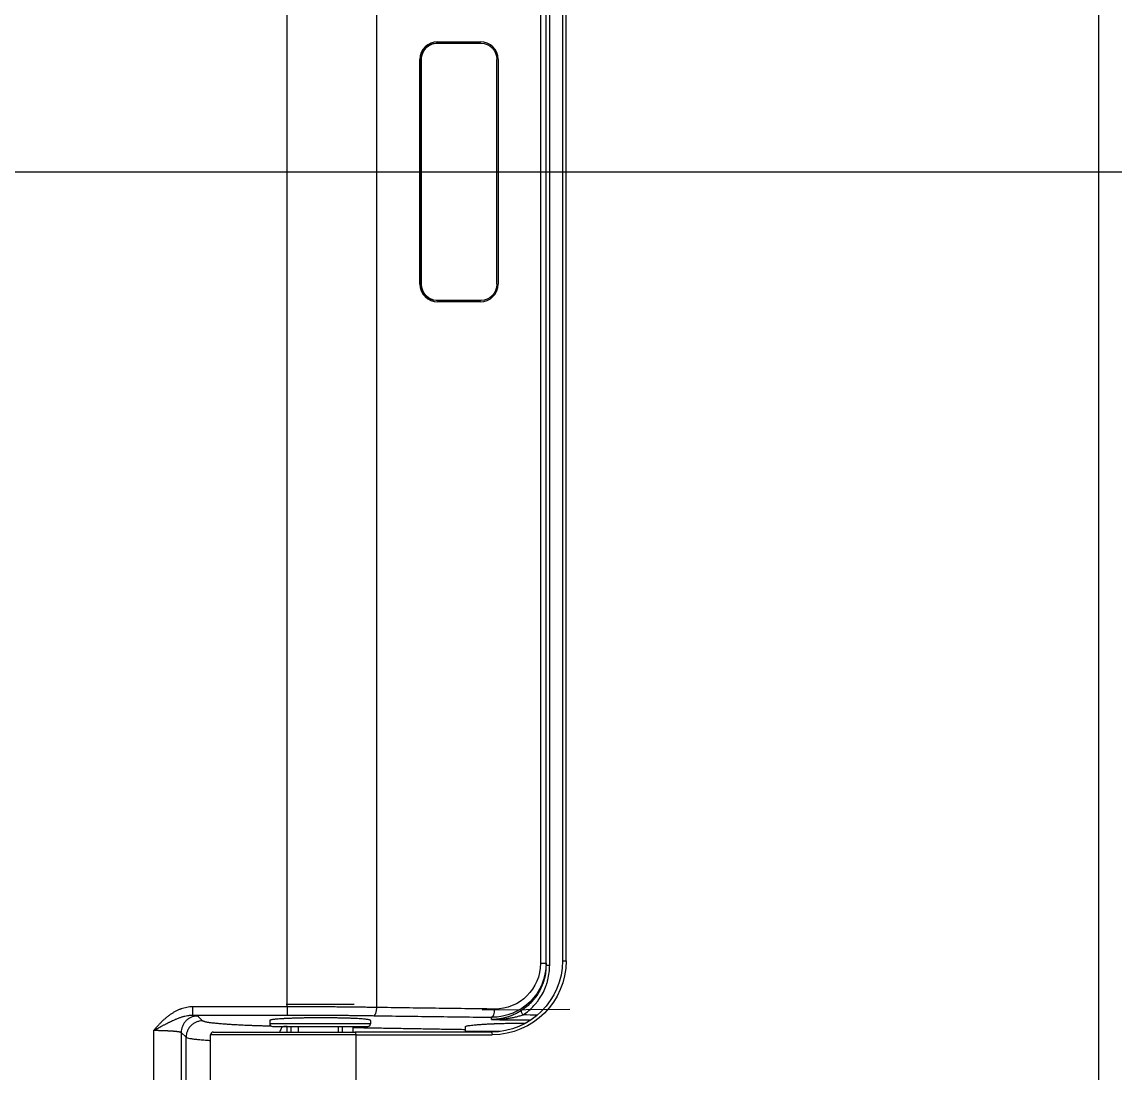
# Model space of a CAD drawing. Header units: millimetres. Extents: x -33000 to 294000, y 0 to 42408.
# Drawn here: x 56845.8 to 57045.4, y 13580 to 13772 of the extents above; entities that cross this region are included whole.
import ezdxf

# ---------------------------------------------------------------- set-up
doc = ezdxf.new("R2010")
doc.units = ezdxf.units.MM
doc.header["$LTSCALE"] = 50
doc.linetypes.add('DASHDOT', pattern=[22, 20, -1, 0, -1])
doc.layers.add('arch', color=8, linetype='Continuous')

msp = doc.modelspace()

# ---------------------------------------------------------------- linework, layer by layer
at = {"layer": 'arch', "linetype": 'Continuous'}
for p, q in [((56940.48, 13889.16), (56940.48, 13600.05)), ((56941.49, 13600.05), (56941.49, 13889.16)), ((56942.16, 13599.7), (56942.16, 13889.51)), ((56944.49, 13888.71), (56944.49, 13600.5)), ((56945.15, 13600.5), (56945.15, 13888.71)), ((56921.71, 13768.36), (56929.51, 13768.36)), ((56921.61, 13768.11), (56921.45, 13768.11)), ((56921.61, 13768.11), (56929.65, 13768.11)), ((56918.46, 13724.11), (56918.46, 13765.11)), ((56918.61, 13724.11), (56918.61, 13765.11)), ((56918.78, 13765.11), (56918.61, 13765.11)), ((56918.78, 13724.11), (56918.78, 13765.11)), ((56932.48, 13765.11), (56932.48, 13724.11)), ((56932.76, 13765.11), (56932.76, 13724.11)), ((56918.78, 13724.11), (56918.61, 13724.11)), ((56921.61, 13721.11), (56921.45, 13721.11)), ((56929.65, 13721.11), (56921.61, 13721.11)), ((56929.51, 13720.86), (56921.71, 13720.86)), ((56940.48, 13600.05), (56941.49, 13600.05)), ((56941.49, 13599.7), (56941.49, 13600.05)), ((56941.49, 13599.7), (56942.16, 13599.7)), ((56944.49, 13600.5), (56945.15, 13600.5)), ((56894.05, 13592.61), (56906.45, 13592.62)), ((56945.82, 13591.6), (56929.82, 13591.51)), ((56891.05, 13589.61), (56891.05, 13589.01)), ((56909.45, 13589.01), (56891.05, 13589.01)), ((56909.45, 13589.63), (56909.45, 13589.01)), ((56874.89, 13587.43), (56875.79, 13586.55)), ((56874.89, 13587.43), (56874.89, 13552.78)), ((56880.25, 13551.29), (56880.25, 13587)), ((56906.77, 13587), (56880.25, 13587)), ((56880.75, 13587.5), (56906.6, 13587.5)), ((56891.55, 13588.51), (56908.95, 13588.51)), ((56894.25, 13587.5), (56894.25, 13588.51)), ((56894.89, 13588.5), (56894.89, 13587.5)), ((56896.25, 13588.5), (56896.25, 13587.5)), ((56903.53, 13588.5), (56903.53, 13587.5)), ((56904.25, 13588.5), (56904.25, 13587.5)), ((56906.25, 13588.51), (56906.25, 13587.5)), ((56931.49, 13587.5), (56906.6, 13587.5)), ((56906.77, 13587), (56931.65, 13587)), ((56926.82, 13587.61), (56926.82, 13588.49)), ((56933.11, 13587.61), (56926.82, 13587.61)), ((56875.79, 13551.9), (56875.79, 13586.55))]:
    msp.add_line(p, q, dxfattribs=at)
at = {"layer": 'arch', "linetype": 'DASHDOT'}
msp.add_line((56676.24, 13744.6), (57404.31, 13744.6), dxfattribs=at)
at = {"layer": 'arch', "linetype": 'Continuous'}
for centre, radius, start, end in [((56921.71, 13765.11), 3.25, 90, 180), ((56929.51, 13765.11), 3.25, 0, 90), ((56921.71, 13724.11), 3.25, 180, 270), ((56929.51, 13724.11), 3.25, 270, 0), ((56891.55, 13589.01), 0.5, 180, 270), ((56908.95, 13589.01), 0.5, 270, 0), ((56880.75, 13587), 0.5, 90, 180), ((56927.32, 13587.61), 0.5, 180, 191.6915)]:
    msp.add_arc(centre, radius, start, end, dxfattribs=at)
at = {"layer": 'arch', "linetype": 'Continuous', "extrusion": (0, 0, -1)}
for centre, major_axis, ratio, start_param, end_param in [((56921.45, 13765.11, 0), (0, 3), 0.945376, 4.712389, 6.283185), ((56921.61, 13765.11, 0), (0, -3), 0.945376, 1.570796, 3.141593), ((56929.65, 13765.11, 0), (0, -3), 0.945376, 3.141593, 4.712389), ((56921.45, 13724.11, 0), (0, 3), 0.945376, 3.141593, 4.712389), ((56921.61, 13724.11, 0), (0, -3), 0.945376, 0, 1.570796), ((56929.65, 13724.11, 0), (0, -3), 0.945376, 4.712389, 6.283185), ((56931.49, 13600.5, 0), (13, 0), 1, 0, 1.570796), ((56931.49, 13600.21, 0), (6.87, -7.39), 0.984124, 5.469289, 7.032689), ((56931.65, 13600.5, 0), (13.5, 0), 1, 0, 1.570796), ((56931.98, 13600.21, 0), (5.8, -6.33), 0.981335, 5.463069, 7.026469), ((56931.56, 13591.7, 0), (0.02, 1.5), 0.325964, 1.567085, 3.083985), ((56937.58, 13590.62, 0), (0.544, -0.839), 0.254745, 1.734631, 3.094705), ((56906.6, 13587, 0), (0, 0.5), 0.325982, 0, 1.570796), ((56931.49, 13587, 0), (0, 0.5), 0.325982, 0, 1.570796)]:
    msp.add_ellipse(centre, major_axis=major_axis, ratio=ratio, start_param=start_param, end_param=end_param, dxfattribs=at)
at = {"layer": 'arch', "linetype": 'Continuous'}
for points, degree in [([(57042.43, 13549.42, 0), (57042.43, 13679.54, 0), (57042.43, 13809.67, 0), (57042.43, 13939.8, 0)], 3), ([(56894.23, 13592.1, 0), (56894.23, 13897.11, 0)], 1), ([(56910.53, 13897.22, 0), (56910.53, 13591.99, 0)], 1), ([(56894.23, 13592.1, 0), (56888.48, 13592.09, 0), (56882.73, 13592.09, 0), (56876.98, 13592.09, 0)], 3), ([(56876.97, 13590.6, 0), (56882.73, 13590.59, 0), (56888.48, 13590.59, 0), (56894.23, 13590.6, 0)], 3), ([(56931.56, 13589.82, 0), (56931.56, 13589.95, 0), (56931.57, 13590.07, 0), (56931.57, 13590.2, 0)], 3), ([(56931.56, 13589.77, 0), (56931.56, 13589.79, 0), (56931.56, 13589.8, 0), (56931.56, 13589.82, 0)], 3), ([(56939.86, 13590.6, 0), (56939, 13590.61, 0), (56938.14, 13590.61, 0), (56937.29, 13590.62, 0)], 3), ([(56869.9, 13553.07, 0), (56869.9, 13564.65, 0), (56869.9, 13576.24, 0), (56869.9, 13587.82, 0)], 3), ([(56894.25, 13588.49, 0), (56894.06, 13588.5, 0), (56893.87, 13588.5, 0), (56893.68, 13588.5, 0)], 3), ([(56906.77, 13587, 0), (56906.77, 13575.24, 0), (56906.77, 13563.47, 0), (56906.77, 13551.71, 0)], 3)]:
    msp.add_open_spline(points, degree=degree, dxfattribs=at)
for points, knots in [([(56941.49, 13599.7, 0), (56941.49, 13599.29, 0), (56941.47, 13598.87, 0), (56941.36, 13598.05, 0), (56941.29, 13597.65, 0), (56941.14, 13597.05, 0), (56941.08, 13596.85, 0), (56941, 13596.6, 0), (56940.98, 13596.55, 0), (56940.95, 13596.46, 0), (56940.9, 13596.31, 0), (56940.84, 13596.16, 0), (56940.65, 13595.68, 0), (56940.48, 13595.32, 0), (56940.09, 13594.6, 0), (56939.87, 13594.26, 0), (56939.61, 13593.89, 0), (56939.58, 13593.84, 0), (56939.51, 13593.76, 0), (56939.48, 13593.72, 0), (56939.39, 13593.6, 0), (56939.33, 13593.52, 0), (56939.13, 13593.29, 0), (56939, 13593.14, 0), (56938.59, 13592.7, 0), (56938.3, 13592.42, 0), (56937.69, 13591.91, 0), (56937.37, 13591.67, 0), (56937.03, 13591.45, 0)], [0, 0, 0, 0, 0.125, 0.125, 0.25, 0.25, 0.3125, 0.3125, 0.328125, 0.328125, 0.34375, 0.375, 0.375, 0.5, 0.5, 0.625, 0.625, 0.640625, 0.640625, 0.65625, 0.65625, 0.6875, 0.6875, 0.75, 0.75, 0.875, 0.875, 1, 1, 1, 1]), ([(56937.29, 13590.62, 0), (56937.66, 13590.86, 0), (56938.01, 13591.13, 0), (56938.68, 13591.7, 0), (56939, 13592, 0), (56939.44, 13592.49, 0), (56939.59, 13592.65, 0), (56939.8, 13592.91, 0), (56939.87, 13593, 0), (56939.97, 13593.13, 0), (56940.01, 13593.18, 0), (56940.07, 13593.27, 0), (56940.1, 13593.32, 0), (56940.4, 13593.73, 0), (56940.63, 13594.1, 0), (56941.06, 13594.89, 0), (56941.25, 13595.3, 0), (56941.45, 13595.82, 0), (56941.51, 13595.98, 0), (56941.57, 13596.14, 0), (56941.6, 13596.25, 0), (56941.62, 13596.3, 0), (56941.71, 13596.58, 0), (56941.77, 13596.79, 0), (56941.93, 13597.45, 0), (56942.02, 13597.9, 0), (56942.13, 13598.79, 0), (56942.16, 13599.25, 0), (56942.16, 13599.7, 0)], [0, 0, 0, 0, 0.125, 0.125, 0.25, 0.25, 0.3125, 0.3125, 0.34375, 0.34375, 0.359375, 0.359375, 0.375, 0.375, 0.5, 0.5, 0.625, 0.625, 0.65625, 0.671875, 0.671875, 0.6875, 0.6875, 0.75, 0.75, 0.875, 0.875, 1, 1, 1, 1]), ([(56876.98, 13592.09, 0), (56876.8, 13592.09, 0), (56876.62, 13592.09, 0), (56876.27, 13592.06, 0), (56876.09, 13592.03, 0), (56875.74, 13591.97, 0), (56875.57, 13591.93, 0), (56875.23, 13591.84, 0), (56875.06, 13591.79, 0), (56874.85, 13591.71, 0), (56874.8, 13591.7, 0), (56874.72, 13591.67, 0), (56874.59, 13591.62, 0), (56874.47, 13591.57, 0), (56874.23, 13591.46, 0), (56874.07, 13591.38, 0), (56873.75, 13591.22, 0), (56873.6, 13591.13, 0), (56873.3, 13590.95, 0), (56873.15, 13590.85, 0), (56872.85, 13590.65, 0), (56872.71, 13590.55, 0), (56872.5, 13590.39, 0), (56872.42, 13590.33, 0), (56872.28, 13590.22, 0), (56872.22, 13590.17, 0), (56872.01, 13590, 0), (56871.88, 13589.88, 0), (56871.61, 13589.64, 0), (56871.48, 13589.52, 0), (56871.22, 13589.27, 0), (56871.1, 13589.14, 0), (56870.85, 13588.88, 0), (56870.73, 13588.75, 0), (56870.49, 13588.49, 0), (56870.37, 13588.36, 0), (56870.19, 13588.16, 0), (56870.13, 13588.09, 0), (56870.04, 13587.99, 0), (56870.01, 13587.96, 0), (56869.97, 13587.91, 0), (56869.95, 13587.89, 0), (56869.93, 13587.86, 0), (56869.92, 13587.86, 0), (56869.91, 13587.84, 0), (56869.91, 13587.84, 0), (56869.9, 13587.84, 0), (56869.9, 13587.83, 0), (56869.9, 13587.83, 0), (56869.9, 13587.83, 0), (56869.9, 13587.83, 0), (56869.9, 13587.83, 0), (56869.9, 13587.83, 0), (56869.9, 13587.83, 0), (56869.9, 13587.83, 0), (56869.9, 13587.82, 0), (56869.9, 13587.82, 0)], [0, 0, 0, 0, 0.0625, 0.0625, 0.125, 0.125, 0.1875, 0.1875, 0.25, 0.25, 0.265625, 0.265625, 0.28125, 0.3125, 0.3125, 0.375, 0.375, 0.4375, 0.4375, 0.5, 0.5, 0.5625, 0.5625, 0.59375, 0.59375, 0.625, 0.625, 0.6875, 0.6875, 0.75, 0.75, 0.8125, 0.8125, 0.875, 0.875, 0.9375, 0.9375, 0.96875, 0.96875, 0.984375, 0.984375, 0.992188, 0.992188, 0.996094, 0.996094, 0.998047, 0.998047, 0.998291, 0.998413, 0.998413, 0.998444, 0.998444, 0.998474, 0.998535, 0.999023, 1, 1, 1, 1]), ([(56876.98, 13592.09, 0), (56876.98, 13592, 0), (56876.98, 13591.9, 0), (56876.98, 13591.72, 0), (56876.98, 13591.63, 0), (56876.98, 13591.45, 0), (56876.98, 13591.36, 0), (56876.98, 13591.2, 0), (56876.98, 13591.13, 0), (56876.98, 13590.99, 0), (56876.98, 13590.93, 0), (56876.98, 13590.82, 0), (56876.98, 13590.77, 0), (56876.98, 13590.69, 0), (56876.98, 13590.66, 0), (56876.98, 13590.61, 0), (56876.98, 13590.6, 0), (56876.98, 13590.6, 0)], [0, 0, 0, 0, 0.125, 0.125, 0.25, 0.25, 0.375, 0.375, 0.5, 0.5, 0.625, 0.625, 0.75, 0.75, 0.875, 0.875, 1, 1, 1, 1]), ([(56894.23, 13592.1, 0), (56894.23, 13592, 0), (56894.23, 13591.91, 0), (56894.23, 13591.72, 0), (56894.23, 13591.63, 0), (56894.23, 13591.45, 0), (56894.23, 13591.37, 0), (56894.23, 13591.21, 0), (56894.23, 13591.13, 0), (56894.23, 13590.99, 0), (56894.23, 13590.93, 0), (56894.23, 13590.82, 0), (56894.23, 13590.77, 0), (56894.23, 13590.69, 0), (56894.23, 13590.66, 0), (56894.23, 13590.62, 0), (56894.23, 13590.6, 0), (56894.23, 13590.6, 0)], [0, 0, 0, 0, 0.125, 0.125, 0.25, 0.25, 0.375, 0.375, 0.5, 0.5, 0.625, 0.625, 0.75, 0.75, 0.875, 0.875, 1, 1, 1, 1]), ([(56910.53, 13591.99, 0), (56910.2, 13591.99, 0), (56909.55, 13592, 0), (56908.89, 13592.01, 0), (56908.23, 13592.02, 0), (56907.9, 13592.02, 0), (56907.24, 13592.03, 0), (56906.91, 13592.04, 0), (56906.24, 13592.04, 0), (56905.91, 13592.05, 0), (56905.23, 13592.06, 0), (56904.9, 13592.06, 0), (56904.39, 13592.06, 0), (56904.22, 13592.07, 0), (56903.88, 13592.07, 0), (56903.71, 13592.07, 0), (56903.2, 13592.07, 0), (56902.86, 13592.08, 0), (56902.18, 13592.08, 0), (56901.84, 13592.08, 0), (56901.15, 13592.09, 0), (56900.81, 13592.09, 0), (56900.12, 13592.09, 0), (56899.77, 13592.09, 0), (56899.26, 13592.09, 0), (56899.08, 13592.09, 0), (56898.74, 13592.09, 0), (56898.56, 13592.09, 0), (56898.04, 13592.1, 0), (56897.7, 13592.1, 0), (56897, 13592.1, 0), (56896.66, 13592.1, 0), (56895.97, 13592.1, 0), (56895.27, 13592.1, 0), (56894.58, 13592.1, 0), (56894.23, 13592.1, 0)], [0, 0, 0, 0, 0.0625, 0.125, 0.125, 0.1875, 0.1875, 0.25, 0.25, 0.3125, 0.3125, 0.375, 0.375, 0.40625, 0.40625, 0.4375, 0.4375, 0.5, 0.5, 0.5625, 0.5625, 0.625, 0.625, 0.6875, 0.6875, 0.71875, 0.71875, 0.75, 0.75, 0.8125, 0.8125, 0.875, 0.875, 0.9375, 1, 1, 1, 1]), ([(56910.53, 13591.99, 0), (56910.53, 13591.89, 0), (56910.53, 13591.8, 0), (56910.51, 13591.61, 0), (56910.5, 13591.52, 0), (56910.48, 13591.34, 0), (56910.46, 13591.26, 0), (56910.42, 13591.1, 0), (56910.4, 13591.02, 0), (56910.36, 13590.88, 0), (56910.34, 13590.82, 0), (56910.28, 13590.71, 0), (56910.26, 13590.66, 0), (56910.2, 13590.58, 0), (56910.17, 13590.55, 0), (56910.11, 13590.51, 0), (56910.08, 13590.49, 0), (56910.05, 13590.49, 0)], [0, 0, 0, 0, 0.125, 0.125, 0.25, 0.25, 0.375, 0.375, 0.5, 0.5, 0.625, 0.625, 0.75, 0.75, 0.875, 0.875, 1, 1, 1, 1]), ([(56932.05, 13591.7, 0), (56928.46, 13591.74, 0), (56924.87, 13591.78, 0), (56917.7, 13591.88, 0), (56914.12, 13591.93, 0), (56910.53, 13591.99, 0)], [0, 0, 0, 0, 0.5, 0.5, 1, 1, 1, 1]), ([(56937.03, 13591.45, 0), (56936.93, 13591.39, 0), (56936.83, 13591.33, 0), (56936.63, 13591.2, 0), (56936.52, 13591.14, 0), (56936.21, 13590.97, 0), (56936, 13590.86, 0), (56935.67, 13590.7, 0), (56935.56, 13590.65, 0), (56935.33, 13590.56, 0), (56935.22, 13590.51, 0), (56934.87, 13590.38, 0), (56934.64, 13590.3, 0), (56934.18, 13590.16, 0), (56933.95, 13590.09, 0), (56933.48, 13589.98, 0), (56933.24, 13589.94, 0), (56932.88, 13589.88, 0), (56932.76, 13589.86, 0), (56932.58, 13589.84, 0), (56932.52, 13589.83, 0), (56932.4, 13589.82, 0), (56932.34, 13589.81, 0), (56932.16, 13589.8, 0), (56932.04, 13589.79, 0), (56931.86, 13589.78, 0), (56931.8, 13589.78, 0), (56931.71, 13589.77, 0), (56931.68, 13589.77, 0), (56931.64, 13589.77, 0), (56931.62, 13589.77, 0), (56931.6, 13589.77, 0), (56931.59, 13589.77, 0), (56931.58, 13589.77, 0), (56931.58, 13589.77, 0), (56931.58, 13589.77, 0), (56931.58, 13589.77, 0), (56931.58, 13589.77, 0), (56931.58, 13589.77, 0), (56931.57, 13589.77, 0), (56931.57, 13589.77, 0), (56931.56, 13589.77, 0), (56931.56, 13589.77, 0)], [0, 0, 0, 0, 0.0625, 0.0625, 0.125, 0.125, 0.25, 0.25, 0.3125, 0.3125, 0.375, 0.375, 0.5, 0.5, 0.625, 0.625, 0.75, 0.75, 0.8125, 0.8125, 0.84375, 0.84375, 0.875, 0.875, 0.9375, 0.9375, 0.96875, 0.96875, 0.984375, 0.984375, 0.992188, 0.992188, 0.996094, 0.996094, 0.996338, 0.996338, 0.996582, 0.996582, 0.99707, 0.998047, 0.998047, 1, 1, 1, 1]), ([(56869.9, 13587.82, 0), (56869.9, 13587.82, 0), (56869.9, 13587.83, 0), (56869.9, 13587.83, 0), (56869.91, 13587.83, 0), (56869.91, 13587.83, 0), (56869.91, 13587.83, 0), (56869.91, 13587.83, 0), (56869.91, 13587.83, 0), (56869.92, 13587.84, 0), (56869.93, 13587.84, 0), (56869.94, 13587.85, 0), (56869.97, 13587.86, 0), (56869.99, 13587.87, 0), (56870.04, 13587.9, 0), (56870.08, 13587.92, 0), (56870.18, 13587.97, 0), (56870.26, 13588.01, 0), (56870.47, 13588.13, 0), (56870.62, 13588.2, 0), (56870.9, 13588.35, 0), (56871.05, 13588.43, 0), (56871.26, 13588.54, 0), (56871.33, 13588.58, 0), (56871.48, 13588.66, 0), (56871.55, 13588.69, 0), (56871.69, 13588.77, 0), (56871.76, 13588.81, 0), (56871.91, 13588.88, 0), (56871.98, 13588.91, 0), (56872.19, 13589.02, 0), (56872.34, 13589.1, 0), (56872.55, 13589.2, 0), (56872.62, 13589.24, 0), (56872.76, 13589.31, 0), (56872.84, 13589.34, 0), (56873.05, 13589.45, 0), (56873.19, 13589.52, 0), (56873.48, 13589.65, 0), (56873.63, 13589.72, 0), (56873.84, 13589.81, 0), (56873.92, 13589.84, 0), (56874.06, 13589.91, 0), (56874.13, 13589.94, 0), (56874.35, 13590.03, 0), (56874.5, 13590.08, 0), (56874.72, 13590.17, 0), (56874.8, 13590.19, 0), (56874.95, 13590.24, 0), (56875.02, 13590.27, 0), (56875.17, 13590.32, 0), (56875.25, 13590.34, 0), (56875.4, 13590.38, 0), (56875.48, 13590.4, 0), (56875.71, 13590.46, 0), (56875.87, 13590.49, 0), (56876.1, 13590.53, 0), (56876.18, 13590.54, 0), (56876.34, 13590.56, 0), (56876.42, 13590.57, 0), (56876.65, 13590.59, 0), (56876.81, 13590.6, 0), (56876.98, 13590.6, 0)], [0, 0, 0, 0, 0.000977, 0.001465, 0.001709, 0.001709, 0.001831, 0.001831, 0.001953, 0.003906, 0.003906, 0.007812, 0.007812, 0.015625, 0.015625, 0.03125, 0.03125, 0.0625, 0.0625, 0.125, 0.125, 0.1875, 0.1875, 0.21875, 0.21875, 0.25, 0.25, 0.28125, 0.28125, 0.3125, 0.3125, 0.375, 0.375, 0.40625, 0.40625, 0.4375, 0.4375, 0.5, 0.5, 0.5625, 0.5625, 0.59375, 0.59375, 0.625, 0.625, 0.6875, 0.6875, 0.71875, 0.71875, 0.75, 0.75, 0.78125, 0.78125, 0.8125, 0.8125, 0.875, 0.875, 0.90625, 0.90625, 0.9375, 0.9375, 1, 1, 1, 1]), ([(56877.89, 13590.42, 0), (56877.71, 13590.42, 0), (56877.53, 13590.41, 0), (56877.16, 13590.34, 0), (56876.97, 13590.29, 0), (56876.6, 13590.14, 0), (56876.42, 13590.05, 0), (56876.08, 13589.82, 0), (56875.92, 13589.69, 0), (56875.62, 13589.4, 0), (56875.49, 13589.24, 0), (56875.27, 13588.9, 0), (56875.18, 13588.71, 0), (56874.96, 13588.16, 0), (56874.89, 13587.78, 0), (56874.89, 13587.43, 0)], [0, 0, 0, 0, 0.125, 0.125, 0.25, 0.25, 0.375, 0.375, 0.5, 0.5, 0.625, 0.625, 0.75, 0.75, 1, 1, 1, 1]), ([(56878.78, 13589.54, 0), (56878.59, 13589.54, 0), (56878.39, 13589.52, 0), (56878.01, 13589.45, 0), (56877.82, 13589.39, 0), (56877.46, 13589.24, 0), (56877.28, 13589.14, 0), (56876.96, 13588.93, 0), (56876.81, 13588.8, 0), (56876.53, 13588.52, 0), (56876.4, 13588.37, 0), (56876.18, 13588.05, 0), (56876.09, 13587.87, 0), (56875.94, 13587.51, 0), (56875.88, 13587.32, 0), (56875.81, 13586.94, 0), (56875.79, 13586.74, 0), (56875.79, 13586.55, 0)], [0, 0, 0, 0, 0.125, 0.125, 0.25, 0.25, 0.375, 0.375, 0.5, 0.5, 0.625, 0.625, 0.75, 0.75, 0.875, 0.875, 1, 1, 1, 1]), ([(56876.98, 13590.6, 0), (56876.98, 13590.6, 0), (56877, 13590.59, 0), (56877.01, 13590.59, 0), (56877.03, 13590.59, 0), (56877.05, 13590.59, 0), (56877.07, 13590.59, 0), (56877.09, 13590.58, 0), (56877.11, 13590.58, 0), (56877.13, 13590.58, 0), (56877.15, 13590.58, 0), (56877.17, 13590.58, 0), (56877.19, 13590.57, 0), (56877.21, 13590.57, 0), (56877.23, 13590.57, 0), (56877.24, 13590.57, 0), (56877.26, 13590.56, 0), (56877.28, 13590.56, 0), (56877.3, 13590.56, 0), (56877.32, 13590.56, 0), (56877.33, 13590.56, 0), (56877.35, 13590.55, 0), (56877.37, 13590.55, 0), (56877.39, 13590.55, 0), (56877.4, 13590.55, 0), (56877.42, 13590.54, 0), (56877.44, 13590.54, 0), (56877.45, 13590.54, 0), (56877.47, 13590.54, 0), (56877.49, 13590.53, 0), (56877.5, 13590.53, 0), (56877.52, 13590.53, 0), (56877.53, 13590.53, 0), (56877.55, 13590.52, 0), (56877.57, 13590.52, 0), (56877.58, 13590.52, 0), (56877.59, 13590.52, 0), (56877.61, 13590.51, 0), (56877.62, 13590.51, 0), (56877.64, 13590.51, 0), (56877.65, 13590.51, 0), (56877.66, 13590.5, 0), (56877.68, 13590.5, 0), (56877.69, 13590.5, 0), (56877.7, 13590.49, 0), (56877.71, 13590.49, 0), (56877.73, 13590.49, 0), (56877.74, 13590.49, 0), (56877.75, 13590.48, 0), (56877.76, 13590.48, 0), (56877.77, 13590.48, 0), (56877.78, 13590.47, 0), (56877.79, 13590.47, 0), (56877.8, 13590.47, 0), (56877.81, 13590.47, 0), (56877.82, 13590.46, 0), (56877.83, 13590.46, 0), (56877.83, 13590.46, 0), (56877.84, 13590.45, 0), (56877.85, 13590.45, 0), (56877.85, 13590.45, 0), (56877.86, 13590.44, 0), (56877.87, 13590.44, 0), (56877.87, 13590.44, 0), (56877.88, 13590.43, 0), (56877.88, 13590.43, 0), (56877.88, 13590.43, 0), (56877.89, 13590.43, 0), (56877.89, 13590.42, 0)], [0, 0, 0, 0, 0.012246, 0.024582, 0.037008, 0.049524, 0.062129, 0.074824, 0.087609, 0.100484, 0.113449, 0.126503, 0.139647, 0.15288, 0.166203, 0.179616, 0.193118, 0.206709, 0.220391, 0.234161, 0.248021, 0.261971, 0.276009, 0.290137, 0.304355, 0.318662, 0.333057, 0.347543, 0.362117, 0.376781, 0.391533, 0.406375, 0.421306, 0.436326, 0.451435, 0.466633, 0.48192, 0.497297, 0.512762, 0.528316, 0.543959, 0.55969, 0.575511, 0.591421, 0.607419, 0.623507, 0.639683, 0.655949, 0.672303, 0.688746, 0.705279, 0.7219, 0.73861, 0.75541, 0.772298, 0.789276, 0.806343, 0.823499, 0.840745, 0.858081, 0.875506, 0.89302, 0.910625, 0.928319, 0.946104, 0.963979, 0.981944, 1, 1, 1, 1]), ([(56878.78, 13589.54, 0), (56878.68, 13589.64, 0), (56878.49, 13589.84, 0), (56878.19, 13590.13, 0), (56877.99, 13590.33, 0), (56877.89, 13590.42, 0)], [0, 0, 0, 0, 0.334305, 0.667638, 1, 1, 1, 1]), ([(56891.05, 13588.56, 0), (56891.03, 13588.56, 0), (56890.98, 13588.57, 0), (56890.91, 13588.57, 0), (56890.84, 13588.57, 0), (56890.77, 13588.57, 0), (56890.71, 13588.57, 0), (56890.64, 13588.57, 0), (56890.35, 13588.58, 0), (56889.86, 13588.6, 0), (56889.16, 13588.62, 0), (56888.48, 13588.64, 0), (56887.59, 13588.68, 0), (56886.52, 13588.72, 0), (56885.45, 13588.77, 0), (56884.56, 13588.82, 0), (56883.85, 13588.87, 0), (56883.06, 13588.92, 0), (56882.23, 13588.98, 0), (56881.54, 13589.04, 0), (56881.04, 13589.09, 0), (56880.69, 13589.13, 0), (56880.37, 13589.17, 0), (56880.08, 13589.21, 0), (56879.81, 13589.25, 0), (56879.58, 13589.29, 0), (56879.37, 13589.33, 0), (56879.24, 13589.36, 0), (56879.17, 13589.38, 0), (56879.14, 13589.39, 0), (56879.12, 13589.4, 0), (56879.09, 13589.4, 0), (56879.07, 13589.41, 0), (56879.04, 13589.42, 0), (56879.02, 13589.43, 0), (56879, 13589.43, 0), (56878.98, 13589.44, 0), (56878.96, 13589.45, 0), (56878.94, 13589.46, 0), (56878.92, 13589.46, 0), (56878.9, 13589.47, 0), (56878.88, 13589.48, 0), (56878.87, 13589.49, 0), (56878.85, 13589.5, 0), (56878.84, 13589.5, 0), (56878.83, 13589.51, 0), (56878.81, 13589.52, 0), (56878.8, 13589.53, 0), (56878.79, 13589.53, 0), (56878.79, 13589.54, 0), (56878.78, 13589.54, 0)], [0, 0, 0, 0, 0.00328, 0.006559, 0.009835, 0.01311, 0.016383, 0.019654, 0.022924, 0.057663, 0.092386, 0.127141, 0.161976, 0.231771, 0.30158, 0.348098, 0.394547, 0.441043, 0.51077, 0.580511, 0.615477, 0.650382, 0.685273, 0.720198, 0.75505, 0.789822, 0.824564, 0.859324, 0.865628, 0.871938, 0.878256, 0.884581, 0.890913, 0.897253, 0.903602, 0.909959, 0.916325, 0.9227, 0.929084, 0.935477, 0.941881, 0.948294, 0.954718, 0.961153, 0.967599, 0.974056, 0.980524, 0.987004, 0.993496, 1, 1, 1, 1]), ([(56909.45, 13589.63, 0), (56909.45, 13589.64, 0), (56909.43, 13589.66, 0), (56909.37, 13589.69, 0), (56909.33, 13589.7, 0), (56909.21, 13589.74, 0), (56909.14, 13589.75, 0), (56909.03, 13589.77, 0), (56909, 13589.77, 0), (56908.96, 13589.78, 0), (56908.94, 13589.78, 0), (56908.92, 13589.79, 0), (56908.86, 13589.8, 0), (56908.81, 13589.8, 0), (56908.63, 13589.82, 0), (56908.38, 13589.85, 0), (56908.07, 13589.88, 0), (56907.82, 13589.9, 0), (56907.73, 13589.9, 0), (56907.6, 13589.91, 0), (56907.55, 13589.92, 0), (56907.46, 13589.92, 0), (56907.41, 13589.93, 0), (56907.17, 13589.94, 0), (56906.97, 13589.95, 0), (56906.54, 13589.97, 0), (56906.32, 13589.98, 0), (56905.86, 13590, 0), (56905.62, 13590.01, 0), (56905.3, 13590.02, 0), (56905.24, 13590.03, 0), (56905.14, 13590.03, 0), (56905.11, 13590.03, 0), (56905.05, 13590.03, 0), (56904.88, 13590.04, 0), (56904.72, 13590.04, 0), (56904.32, 13590.05, 0), (56903.78, 13590.06, 0), (56903.21, 13590.07, 0), (56902.78, 13590.08, 0), (56902.64, 13590.08, 0), (56902.42, 13590.08, 0), (56902.34, 13590.09, 0), (56902.19, 13590.09, 0), (56902.12, 13590.09, 0), (56901.75, 13590.09, 0), (56901.45, 13590.09, 0), (56900.85, 13590.1, 0), (56900.55, 13590.1, 0), (56899.95, 13590.1, 0), (56899.65, 13590.09, 0), (56899.31, 13590.09, 0), (56899.28, 13590.09, 0), (56899.2, 13590.09, 0), (56899.16, 13590.09, 0), (56899.05, 13590.09, 0), (56898.82, 13590.09, 0), (56898.6, 13590.09, 0), (56898.16, 13590.08, 0), (56897.58, 13590.07, 0), (56897.01, 13590.06, 0), (56896.59, 13590.05, 0), (56896.46, 13590.05, 0), (56896.25, 13590.04, 0), (56896.18, 13590.04, 0), (56896.05, 13590.04, 0), (56895.98, 13590.04, 0), (56895.65, 13590.03, 0), (56895.39, 13590.02, 0), (56894.89, 13590, 0), (56894.65, 13589.99, 0), (56894.18, 13589.97, 0), (56893.96, 13589.96, 0), (56893.72, 13589.95, 0), (56893.69, 13589.95, 0), (56893.64, 13589.94, 0), (56893.56, 13589.94, 0), (56893.38, 13589.93, 0), (56893.23, 13589.92, 0), (56892.95, 13589.9, 0), (56892.59, 13589.88, 0), (56892.28, 13589.85, 0), (56892.07, 13589.83, 0), (56892, 13589.82, 0), (56891.87, 13589.81, 0), (56891.81, 13589.8, 0), (56891.63, 13589.78, 0), (56891.53, 13589.76, 0), (56891.36, 13589.73, 0), (56891.29, 13589.72, 0), (56891.2, 13589.7, 0), (56891.17, 13589.69, 0), (56891.14, 13589.68, 0), (56891.13, 13589.67, 0), (56891.11, 13589.67, 0), (56891.1, 13589.66, 0), (56891.06, 13589.64, 0), (56891.05, 13589.63, 0), (56891.05, 13589.61, 0)], [0, 0, 0, 0, 0.03125, 0.03125, 0.0625, 0.0625, 0.09375, 0.09375, 0.101562, 0.105469, 0.105469, 0.109375, 0.109375, 0.125, 0.125, 0.15625, 0.1875, 0.1875, 0.203125, 0.203125, 0.210938, 0.210938, 0.21875, 0.21875, 0.25, 0.25, 0.28125, 0.28125, 0.3125, 0.3125, 0.320313, 0.320313, 0.324219, 0.324219, 0.328125, 0.34375, 0.34375, 0.375, 0.40625, 0.40625, 0.421875, 0.421875, 0.429688, 0.429688, 0.4375, 0.4375, 0.46875, 0.46875, 0.5, 0.5, 0.53125, 0.53125, 0.535156, 0.535156, 0.539063, 0.539063, 0.546875, 0.5625, 0.5625, 0.59375, 0.625, 0.625, 0.640625, 0.640625, 0.648438, 0.648438, 0.65625, 0.65625, 0.6875, 0.6875, 0.71875, 0.71875, 0.75, 0.75, 0.753906, 0.753906, 0.757812, 0.765625, 0.78125, 0.78125, 0.8125, 0.84375, 0.84375, 0.859375, 0.859375, 0.875, 0.875, 0.90625, 0.90625, 0.9375, 0.9375, 0.953125, 0.953125, 0.960938, 0.960938, 0.96875, 0.96875, 1, 1, 1, 1]), ([(56894.23, 13590.6, 0), (56894.57, 13590.6, 0), (56895.25, 13590.6, 0), (56895.92, 13590.6, 0), (56896.6, 13590.6, 0), (56896.94, 13590.6, 0), (56897.61, 13590.6, 0), (56897.95, 13590.6, 0), (56898.62, 13590.6, 0), (56898.95, 13590.6, 0), (56899.62, 13590.59, 0), (56899.95, 13590.59, 0), (56900.62, 13590.59, 0), (56900.95, 13590.59, 0), (56901.61, 13590.59, 0), (56901.94, 13590.58, 0), (56902.6, 13590.58, 0), (56902.93, 13590.58, 0), (56903.59, 13590.57, 0), (56903.91, 13590.57, 0), (56904.57, 13590.56, 0), (56904.89, 13590.56, 0), (56905.54, 13590.55, 0), (56905.86, 13590.55, 0), (56906.51, 13590.54, 0), (56906.83, 13590.53, 0), (56907.48, 13590.53, 0), (56907.8, 13590.52, 0), (56908.44, 13590.51, 0), (56909.09, 13590.5, 0), (56909.73, 13590.49, 0), (56910.05, 13590.49, 0)], [0, 0, 0, 0, 0.0625, 0.125, 0.125, 0.1875, 0.1875, 0.25, 0.25, 0.3125, 0.3125, 0.375, 0.375, 0.4375, 0.4375, 0.5, 0.5, 0.5625, 0.5625, 0.625, 0.625, 0.6875, 0.6875, 0.75, 0.75, 0.8125, 0.8125, 0.875, 0.875, 0.9375, 1, 1, 1, 1]), ([(56910.05, 13590.49, 0), (56913.63, 13590.43, 0), (56917.22, 13590.38, 0), (56924.39, 13590.29, 0), (56927.98, 13590.24, 0), (56931.57, 13590.2, 0)], [0, 0, 0, 0, 0.5, 0.5, 1, 1, 1, 1]), ([(56926.82, 13588.49, 0), (56926.82, 13588.51, 0), (56926.84, 13588.53, 0), (56926.91, 13588.57, 0), (56926.96, 13588.59, 0), (56927.1, 13588.63, 0), (56927.19, 13588.65, 0), (56927.32, 13588.67, 0), (56927.36, 13588.68, 0), (56927.4, 13588.69, 0), (56927.43, 13588.69, 0), (56927.44, 13588.69, 0), (56927.52, 13588.71, 0), (56927.59, 13588.71, 0), (56927.79, 13588.74, 0), (56928.1, 13588.78, 0), (56928.47, 13588.81, 0), (56928.77, 13588.84, 0), (56928.87, 13588.85, 0), (56929.03, 13588.86, 0), (56929.09, 13588.87, 0), (56929.2, 13588.87, 0), (56929.25, 13588.88, 0), (56929.54, 13588.9, 0), (56929.78, 13588.91, 0), (56930.29, 13588.94, 0), (56930.56, 13588.96, 0), (56931.11, 13588.99, 0), (56931.4, 13589, 0), (56931.77, 13589.02, 0), (56931.85, 13589.02, 0), (56931.96, 13589.02, 0), (56932, 13589.02, 0), (56932.08, 13589.03, 0), (56932.27, 13589.04, 0), (56932.47, 13589.04, 0), (56932.95, 13589.06, 0), (56933.59, 13589.08, 0), (56934.27, 13589.1, 0), (56934.79, 13589.11, 0), (56934.96, 13589.11, 0), (56935.22, 13589.12, 0), (56935.31, 13589.12, 0), (56935.49, 13589.12, 0), (56935.58, 13589.12, 0), (56936.02, 13589.13, 0), (56936.38, 13589.14, 0), (56937, 13589.15, 0), (56937.27, 13589.15, 0), (56937.54, 13589.15, 0)], [0, 0, 0, 0, 0.063482, 0.063482, 0.126964, 0.126964, 0.190446, 0.190446, 0.206316, 0.214252, 0.214252, 0.222187, 0.222187, 0.253928, 0.253928, 0.31741, 0.380892, 0.380892, 0.412633, 0.412633, 0.428503, 0.428503, 0.444374, 0.444374, 0.507856, 0.507856, 0.571338, 0.571338, 0.63482, 0.63482, 0.65069, 0.65069, 0.658626, 0.658626, 0.666561, 0.698302, 0.698302, 0.761784, 0.825266, 0.825266, 0.857007, 0.857007, 0.872877, 0.872877, 0.888748, 0.888748, 0.95223, 0.95223, 1, 1, 1, 1]), ([(56931.56, 13589.77, 0), (56931.56, 13589.77, 0), (56931.57, 13589.77, 0), (56931.58, 13589.77, 0), (56931.58, 13589.77, 0), (56931.58, 13589.77, 0), (56931.59, 13589.77, 0), (56931.6, 13589.77, 0), (56931.62, 13589.77, 0), (56931.64, 13589.77, 0), (56931.68, 13589.77, 0), (56931.71, 13589.77, 0), (56931.8, 13589.77, 0), (56931.87, 13589.77, 0), (56932.05, 13589.78, 0), (56932.17, 13589.78, 0), (56932.42, 13589.79, 0), (56932.54, 13589.8, 0), (56932.78, 13589.81, 0), (56932.9, 13589.82, 0), (56933.27, 13589.85, 0), (56933.51, 13589.87, 0), (56934, 13589.92, 0), (56934.24, 13589.95, 0), (56934.72, 13590.02, 0), (56934.96, 13590.06, 0), (56935.31, 13590.13, 0), (56935.43, 13590.15, 0), (56935.67, 13590.2, 0), (56935.79, 13590.23, 0), (56936.14, 13590.31, 0), (56936.37, 13590.37, 0), (56936.83, 13590.49, 0), (56937.06, 13590.55, 0), (56937.29, 13590.62, 0)], [0, 0, 0, 0, 0.001953, 0.00293, 0.00293, 0.003906, 0.003906, 0.007812, 0.007812, 0.015625, 0.015625, 0.03125, 0.03125, 0.0625, 0.0625, 0.125, 0.125, 0.1875, 0.1875, 0.25, 0.25, 0.375, 0.375, 0.5, 0.5, 0.625, 0.625, 0.6875, 0.6875, 0.75, 0.75, 0.875, 0.875, 1, 1, 1, 1]), ([(56931.56, 13589.77, 0), (56933.55, 13589.75, 0), (56935.53, 13589.74, 0), (56937.83, 13589.72, 0), (56938.17, 13589.71, 0), (56938.5, 13589.71, 0)], [0, 0, 0, 0, 0.854701, 0.854701, 1, 1, 1, 1]), ([(56869.9, 13587.82, 0), (56869.91, 13587.82, 0), (56869.93, 13587.82, 0), (56869.97, 13587.82, 0), (56870, 13587.82, 0), (56870.04, 13587.82, 0), (56870.08, 13587.82, 0), (56870.11, 13587.82, 0), (56870.15, 13587.82, 0), (56870.18, 13587.82, 0), (56870.22, 13587.82, 0), (56870.26, 13587.82, 0), (56870.29, 13587.82, 0), (56870.33, 13587.82, 0), (56870.37, 13587.82, 0), (56870.4, 13587.82, 0), (56870.44, 13587.82, 0), (56870.48, 13587.82, 0), (56870.52, 13587.82, 0), (56870.55, 13587.82, 0), (56870.59, 13587.82, 0), (56870.63, 13587.82, 0), (56870.67, 13587.82, 0), (56870.71, 13587.81, 0), (56870.74, 13587.81, 0), (56870.78, 13587.81, 0), (56870.82, 13587.81, 0), (56870.86, 13587.81, 0), (56870.9, 13587.81, 0), (56870.94, 13587.81, 0), (56870.97, 13587.81, 0), (56871.01, 13587.81, 0), (56871.05, 13587.81, 0), (56871.09, 13587.81, 0), (56871.13, 13587.81, 0), (56871.17, 13587.8, 0), (56871.21, 13587.8, 0), (56871.25, 13587.8, 0), (56871.29, 13587.8, 0), (56871.32, 13587.8, 0), (56871.36, 13587.8, 0), (56871.4, 13587.8, 0), (56871.44, 13587.8, 0), (56871.48, 13587.79, 0), (56871.52, 13587.79, 0), (56871.56, 13587.79, 0), (56871.6, 13587.79, 0), (56871.64, 13587.79, 0), (56871.68, 13587.79, 0), (56871.72, 13587.79, 0), (56871.76, 13587.79, 0), (56871.8, 13587.78, 0), (56871.84, 13587.78, 0), (56871.88, 13587.78, 0), (56871.92, 13587.78, 0), (56871.95, 13587.78, 0), (56871.99, 13587.78, 0), (56872.03, 13587.77, 0), (56872.07, 13587.77, 0), (56872.11, 13587.77, 0), (56872.15, 13587.77, 0), (56872.19, 13587.77, 0), (56872.23, 13587.77, 0), (56872.27, 13587.76, 0), (56872.31, 13587.76, 0), (56872.35, 13587.76, 0), (56872.39, 13587.76, 0), (56872.43, 13587.76, 0), (56872.46, 13587.75, 0), (56872.5, 13587.75, 0), (56872.54, 13587.75, 0), (56872.58, 13587.75, 0), (56872.62, 13587.75, 0), (56872.66, 13587.74, 0), (56872.69, 13587.74, 0), (56872.73, 13587.74, 0), (56872.77, 13587.74, 0), (56872.81, 13587.73, 0), (56872.85, 13587.73, 0), (56872.88, 13587.73, 0), (56872.92, 13587.73, 0), (56872.96, 13587.72, 0), (56873, 13587.72, 0), (56873.03, 13587.72, 0), (56873.07, 13587.72, 0), (56873.11, 13587.71, 0), (56873.14, 13587.71, 0), (56873.18, 13587.71, 0), (56873.22, 13587.71, 0), (56873.25, 13587.7, 0), (56873.29, 13587.7, 0), (56873.32, 13587.7, 0), (56873.36, 13587.7, 0), (56873.39, 13587.69, 0), (56873.43, 13587.69, 0), (56873.46, 13587.69, 0), (56873.5, 13587.68, 0), (56873.53, 13587.68, 0), (56873.56, 13587.68, 0), (56873.6, 13587.68, 0), (56873.63, 13587.67, 0), (56873.66, 13587.67, 0), (56873.7, 13587.67, 0), (56873.73, 13587.66, 0), (56873.76, 13587.66, 0), (56873.79, 13587.66, 0), (56873.83, 13587.65, 0), (56873.86, 13587.65, 0), (56873.89, 13587.65, 0), (56873.92, 13587.64, 0), (56873.95, 13587.64, 0), (56873.98, 13587.64, 0), (56874.01, 13587.63, 0), (56874.04, 13587.63, 0), (56874.07, 13587.63, 0), (56874.09, 13587.62, 0), (56874.12, 13587.62, 0), (56874.15, 13587.62, 0), (56874.18, 13587.61, 0), (56874.2, 13587.61, 0), (56874.23, 13587.61, 0), (56874.26, 13587.6, 0), (56874.28, 13587.6, 0), (56874.31, 13587.6, 0), (56874.33, 13587.59, 0), (56874.36, 13587.59, 0), (56874.38, 13587.58, 0), (56874.4, 13587.58, 0), (56874.43, 13587.58, 0), (56874.45, 13587.57, 0), (56874.47, 13587.57, 0), (56874.49, 13587.57, 0), (56874.52, 13587.56, 0), (56874.54, 13587.56, 0), (56874.56, 13587.55, 0), (56874.58, 13587.55, 0), (56874.6, 13587.55, 0), (56874.61, 13587.54, 0), (56874.63, 13587.54, 0), (56874.65, 13587.53, 0), (56874.67, 13587.53, 0), (56874.68, 13587.52, 0), (56874.7, 13587.52, 0), (56874.71, 13587.52, 0), (56874.73, 13587.51, 0), (56874.74, 13587.51, 0), (56874.76, 13587.5, 0), (56874.77, 13587.5, 0), (56874.78, 13587.49, 0), (56874.79, 13587.49, 0), (56874.81, 13587.49, 0), (56874.82, 13587.48, 0), (56874.83, 13587.48, 0), (56874.84, 13587.47, 0), (56874.84, 13587.47, 0), (56874.85, 13587.46, 0), (56874.86, 13587.46, 0), (56874.87, 13587.45, 0), (56874.87, 13587.45, 0), (56874.88, 13587.44, 0), (56874.88, 13587.44, 0), (56874.89, 13587.43, 0), (56874.89, 13587.43, 0), (56874.89, 13587.43, 0)], [0, 0, 0, 0, 0.004651, 0.009321, 0.014011, 0.01872, 0.023448, 0.028196, 0.032963, 0.037749, 0.042555, 0.047381, 0.052226, 0.05709, 0.061973, 0.066876, 0.071799, 0.076741, 0.081702, 0.086683, 0.091683, 0.096703, 0.101742, 0.106801, 0.111879, 0.116976, 0.122093, 0.127229, 0.132385, 0.13756, 0.142755, 0.147969, 0.153203, 0.158456, 0.163729, 0.169021, 0.174333, 0.179664, 0.185014, 0.190384, 0.195774, 0.201183, 0.206611, 0.212059, 0.217527, 0.223014, 0.22852, 0.234046, 0.239592, 0.245157, 0.250741, 0.256345, 0.261969, 0.267612, 0.273274, 0.278956, 0.284658, 0.290379, 0.296119, 0.30188, 0.307659, 0.313458, 0.319277, 0.325115, 0.330973, 0.33685, 0.342747, 0.348664, 0.354599, 0.360555, 0.36653, 0.372524, 0.378539, 0.384572, 0.390625, 0.396698, 0.40279, 0.408902, 0.415034, 0.421184, 0.427355, 0.433545, 0.439755, 0.445984, 0.452233, 0.458501, 0.464789, 0.471096, 0.477423, 0.48377, 0.490136, 0.496521, 0.502927, 0.509352, 0.515796, 0.52226, 0.528744, 0.535247, 0.54177, 0.548312, 0.554874, 0.561455, 0.568056, 0.574677, 0.581317, 0.587977, 0.594656, 0.601355, 0.608074, 0.614812, 0.62157, 0.628347, 0.635144, 0.641961, 0.648797, 0.655653, 0.662528, 0.669423, 0.676338, 0.683272, 0.690226, 0.697199, 0.704192, 0.711205, 0.718237, 0.725289, 0.73236, 0.739451, 0.746562, 0.753692, 0.760842, 0.768012, 0.775201, 0.78241, 0.789638, 0.796886, 0.804154, 0.811441, 0.818748, 0.826074, 0.83342, 0.840786, 0.848171, 0.855576, 0.863001, 0.870445, 0.877909, 0.885392, 0.892895, 0.900418, 0.90796, 0.915522, 0.923104, 0.930705, 0.938326, 0.945967, 0.953627, 0.961306, 0.969006, 0.976725, 0.984464, 0.992222, 1, 1, 1, 1]), ([(56891.33, 13588.56, 0), (56891.3, 13588.56, 0), (56891.26, 13588.56, 0), (56891.19, 13588.56, 0), (56891.12, 13588.56, 0), (56891.07, 13588.56, 0), (56891.05, 13588.56, 0)], [0, 0, 0, 0, 0.250011, 0.500012, 0.750007, 1, 1, 1, 1]), ([(56893.58, 13588.51, 0), (56893.47, 13588.49, 0), (56893.23, 13588.33, 0), (56892.99, 13587.85, 0), (56892.89, 13587.54, 0), (56892.89, 13587.51, 0)], [0, 0, 0, 0, 0.482421, 0.964911, 1, 1, 1, 1]), ([(56926.82, 13587.92, 0), (56926.32, 13587.93, 0), (56925.34, 13587.95, 0), (56923.86, 13587.97, 0), (56922.39, 13587.99, 0), (56920.92, 13588.02, 0), (56919.45, 13588.04, 0), (56917.99, 13588.07, 0), (56916.53, 13588.09, 0), (56915.08, 13588.12, 0), (56913.63, 13588.14, 0), (56912.18, 13588.17, 0), (56910.73, 13588.19, 0), (56909.29, 13588.22, 0), (56907.86, 13588.24, 0), (56906.84, 13588.26, 0), (56906.31, 13588.27, 0), (56906.25, 13588.27, 0)], [0, 0, 0, 0, 0.071979, 0.143779, 0.215402, 0.286847, 0.358114, 0.429204, 0.500117, 0.570854, 0.641414, 0.711798, 0.782006, 0.852038, 0.921895, 0.991577, 1, 1, 1, 1]), ([(56875.79, 13586.55, 0), (56875.83, 13586.51, 0), (56875.91, 13586.47, 0), (56876.14, 13586.41, 0), (56876.28, 13586.37, 0), (56876.64, 13586.31, 0), (56876.85, 13586.27, 0), (56877.32, 13586.21, 0), (56877.59, 13586.18, 0), (56878.16, 13586.12, 0), (56878.47, 13586.1, 0), (56879.13, 13586.04, 0), (56879.47, 13586.02, 0), (56879.96, 13585.98, 0), (56880.09, 13585.97, 0), (56880.21, 13585.97, 0)], [0, 0, 0, 0, 0.157747, 0.157747, 0.315495, 0.315495, 0.473242, 0.473242, 0.630989, 0.630989, 0.788737, 0.788737, 0.946484, 0.946484, 1, 1, 1, 1])]:
    msp.add_open_spline(points, degree=3, knots=knots, dxfattribs=at)

doc.saveas('drawing.dxf')
